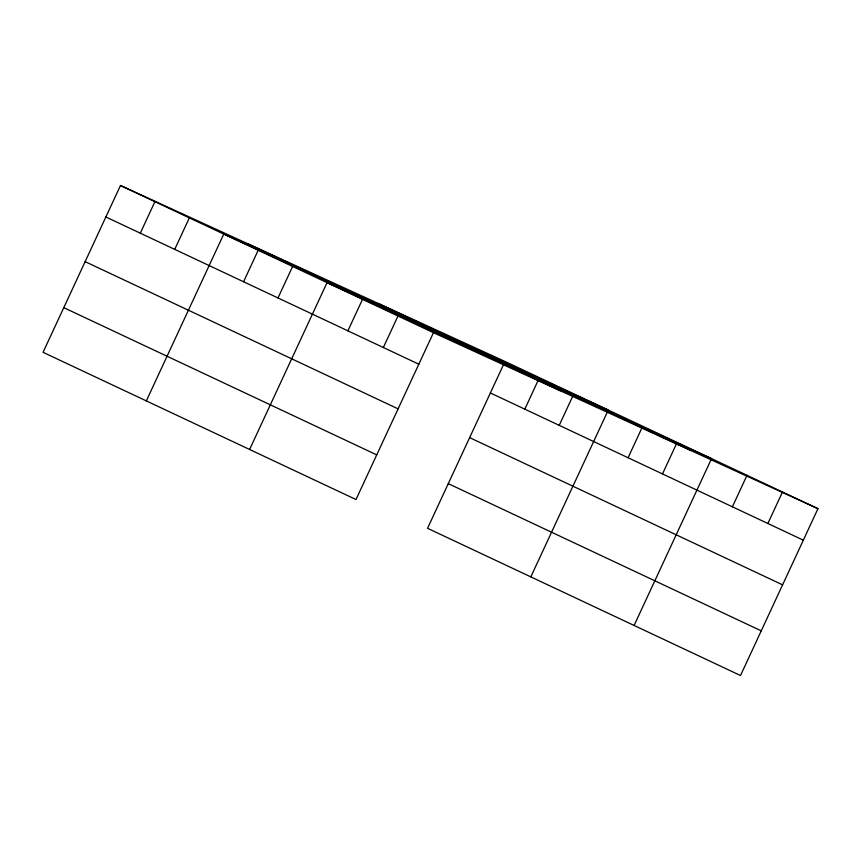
<?xml version="1.0" encoding="UTF-8"?>
<svg xmlns="http://www.w3.org/2000/svg" width="861" height="861" viewBox="0 0 861 861"><rect width="100%" height="100%" fill="white"/><g stroke="black" fill="none" stroke-linecap="round" stroke-linejoin="round"><path stroke-width="1.29" d="M817.95 508.679L504.998 361.469L120.486 185.481L43.05 352.321L356.002 499.531L433.449 332.701L817.95 508.679L740.514 675.519L427.551 528.299L503.308 365.096M140.3 233.18L154.915 201.678M174.718 249.367L189.345 217.876M146.327 400.903L223.763 234.063L608.264 410.051M243.566 281.762L258.192 250.26M277.995 297.949L292.622 266.458M249.604 449.485L327.04 282.645L711.541 458.633L634.105 625.463M347.887 330.828L362.513 299.337M383.36 347.51L397.976 316.019M524.801 409.158L539.416 377.656M559.22 425.345L572.716 396.275M530.828 576.881L607.705 411.257M628.078 457.74L642.134 427.454M662.496 473.927L676.552 443.641M732.388 506.806L747.014 475.315M767.861 523.499L782.477 491.997M378.108 303.395L691.06 450.615M247.376 243.555L560.328 390.776M120.486 185.481L433.449 332.701M490.372 392.96L803.335 540.181M105.871 216.983L418.823 364.203M469.643 437.625L782.595 584.845M85.142 261.647L398.094 408.857M448.28 483.634L761.242 630.855M63.779 307.657L376.741 454.877"/></g></svg>
